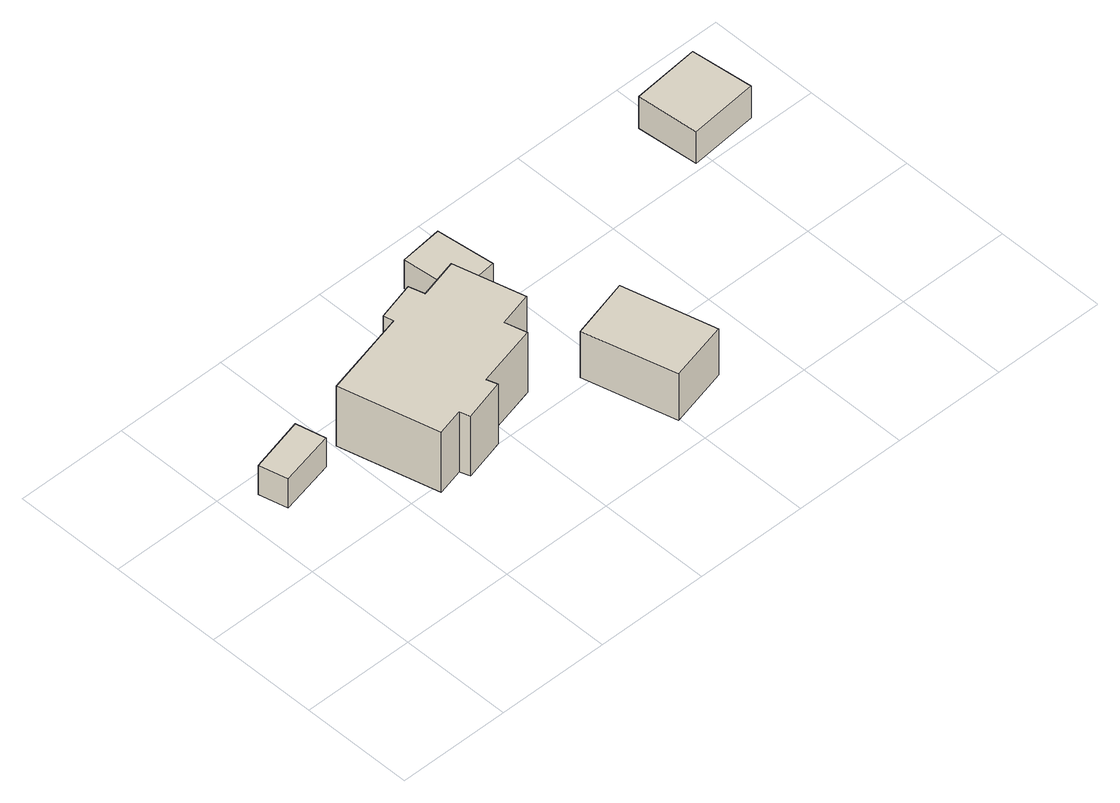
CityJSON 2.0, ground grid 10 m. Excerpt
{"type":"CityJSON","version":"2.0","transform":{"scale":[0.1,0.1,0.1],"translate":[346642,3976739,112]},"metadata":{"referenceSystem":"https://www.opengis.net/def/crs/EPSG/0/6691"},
"CityObjects":{
"building1":{"type":"Building","attributes":{"measuredHeight":3},"geometry":[{"type":"Solid","lod":"1","boundaries":[[[[0,1,2,3]],[[2,4,5,3]],[[1,6,4,2]],[[0,7,6,1]],[[3,5,7,0]],[[4,6,7,5]]]]}]},
"building2":{"type":"Building","attributes":{"measuredHeight":8.9},"geometry":[{"type":"Solid","lod":"1","boundaries":[[[[8,9,10,11,12,13,14,15,16,17,18,19,20,21]],[[20,22,23,21]],[[19,24,22,20]],[[18,25,24,19]],[[17,26,25,18]],[[16,27,26,17]],[[15,28,27,16]],[[14,29,28,15]],[[13,30,29,14]],[[12,31,30,13]],[[11,32,31,12]],[[10,33,32,11]],[[9,34,33,10]],[[8,35,34,9]],[[21,23,35,8]],[[22,24,25,26,27,28,29,30,31,32,33,34,35,23]]]]}]},
"building3":{"type":"Building","attributes":{"measuredHeight":4.9},"geometry":[{"type":"Solid","lod":"1","boundaries":[[[[36,37,38,39]],[[38,40,41,39]],[[37,42,40,38]],[[36,43,42,37]],[[39,41,43,36]],[[40,42,43,41]]]]}]},
"building4":{"type":"Building","attributes":{"measuredHeight":3},"geometry":[{"type":"Solid","lod":"1","boundaries":[[[[44,45,46,47]],[[46,48,49,47]],[[45,50,48,46]],[[44,51,50,45]],[[47,49,51,44]],[[48,50,51,49]]]]}]},
"building5":{"type":"Building","attributes":{"measuredHeight":3.3},"geometry":[{"type":"Solid","lod":"1","boundaries":[[[[52,53,54,55]],[[54,56,57,55]],[[53,58,56,54]],[[52,59,58,53]],[[55,57,59,52]],[[56,58,59,57]]]]}]}
},
"vertices":[
[57,177,34],[63,151,34],[14,140,34],[8,165,34],[14,140,64],[8,165,64],[63,151,64],[57,177,64],
[162,183,30],[160,192,30],[194,201,30],[198,187,30],[233,196,30],[249,134,30],[219,126,30],[224,107,30],[169,93,30],[172,84,30],[135,74,30],[132,83,30],[108,77,30],[86,164,30],[108,77,92],[86,164,92],[132,83,92],[135,74,92],[172,84,92],[169,93,92],[224,107,92],[219,126,92],[249,134,92],[233,196,92],[198,187,92],[194,201,92],[160,192,92],[162,183,92],
[313,103,33],[334,21,33],[281,8,33],[260,89,33],[281,8,81],[260,89,81],[334,21,81],[313,103,81],
[281,260,15],[287,208,15],[248,204,15],[243,256,15],[248,204,45],[243,256,45],[287,208,45],[281,260,45],
[545,267,7],[551,212,7],[490,206,7],[485,261,7],[490,206,40],[485,261,40],[551,212,40],[545,267,40]
]}
